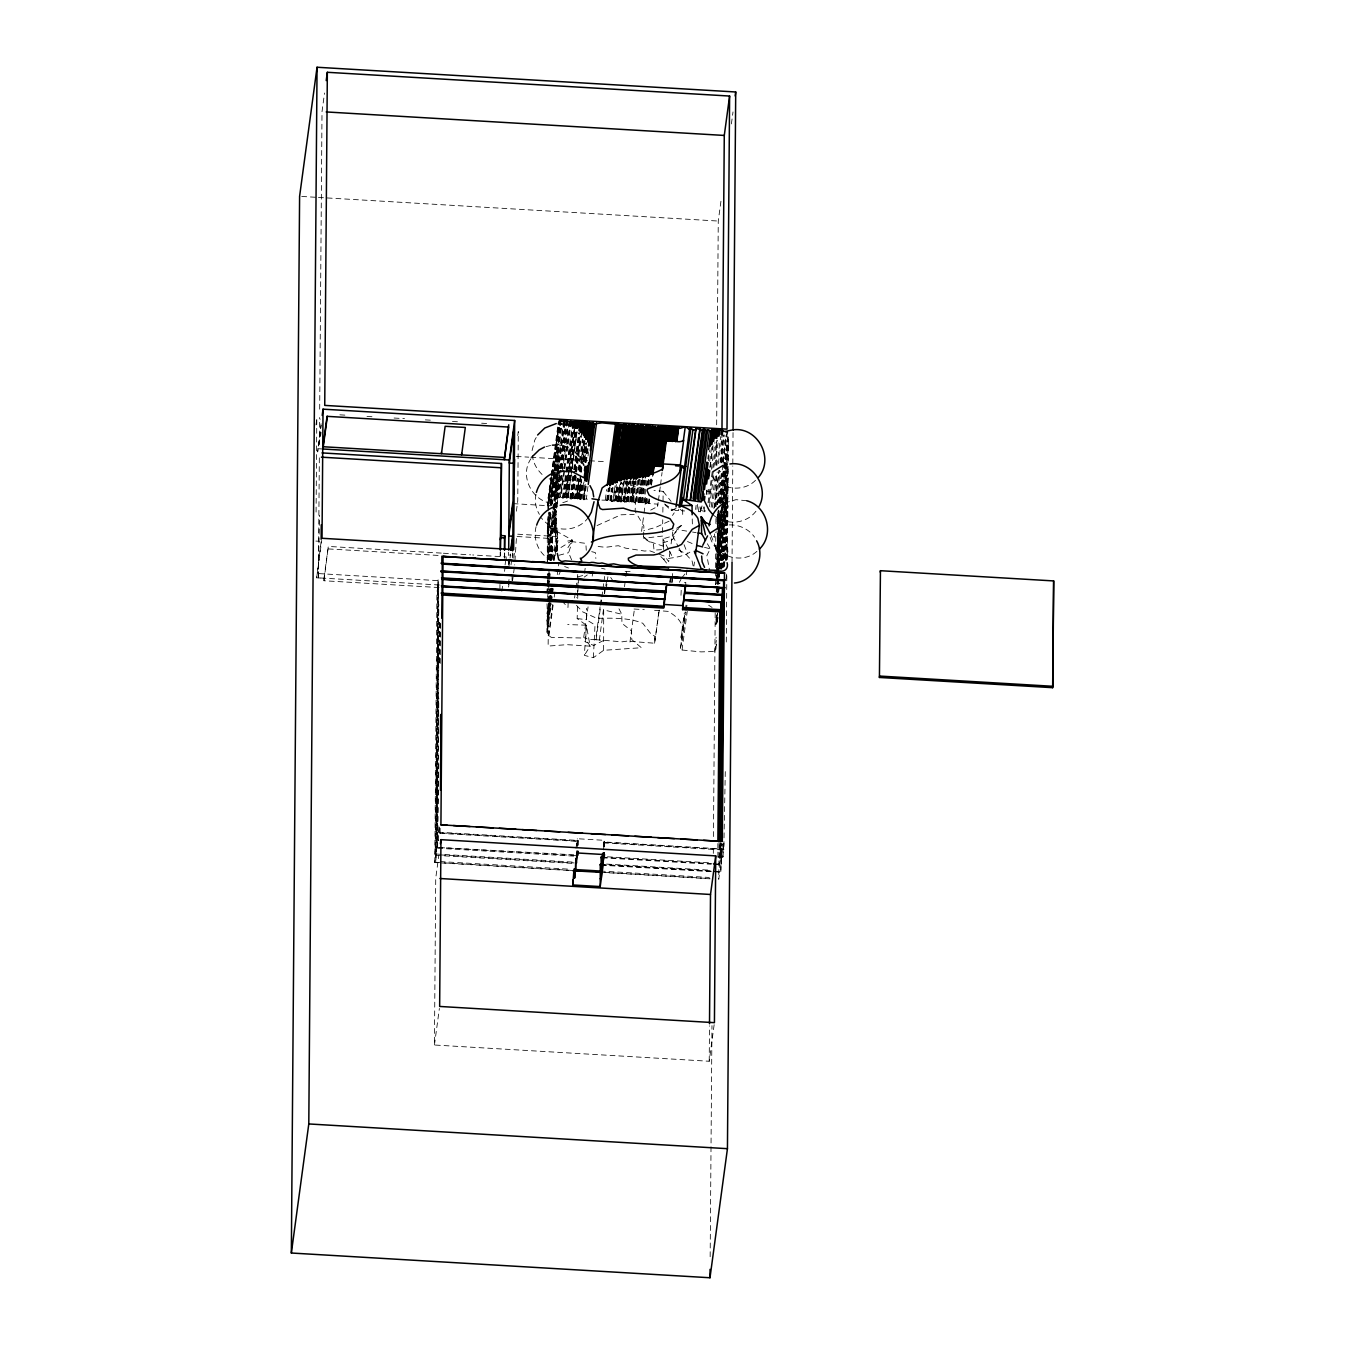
<?xml version="1.0" encoding="UTF-8"?>
<svg xmlns="http://www.w3.org/2000/svg" width="1345" height="1345" viewBox="0 0 1345 1345"><rect width="100%" height="100%" fill="white"/><g stroke="black" fill="none" stroke-linecap="round" stroke-linejoin="round"><path stroke-width="0.75" stroke-dasharray="5 3.75" d="M603.636 650.308L603.686 609.907L621.793 614.245L621.928 623.29L631.595 631.007L631.78 639.615L641.38 647.718L603.636 650.308L593.397 657.671L584.352 655.368L586.353 625.19L577.173 618.582L577.442 606.578M668.448 549.264L662.984 538.807L663.455 549.567L662.984 538.807L672.719 535.982L677.006 529.526L682.84 524.399L672.634 530.771M718.667 566.06L718.852 529.56M548.609 604.376L548.121 646.088L567.018 644.659L590.136 646.155L586.353 625.19L567.691 624.568M714.498 533.915L714.481 537.361L710.278 533.898M316.075 512.075L316.798 418.883L320.329 419.102M441.295 553.098L328.298 546.423L323.994 578.249L316.68 577.812L321.136 541.379M321.068 423.725L317.655 451.92L321.253 425.339M439.411 585.008L318.395 577.862L319.337 457.048M319.404 444.791L319.622 417.572M319.69 409.183L322.01 111.685L324.532 93.024M318.395 577.862L319.438 515.286M439.058 587.546L323.977 580.754L323.994 578.249M323.977 580.754L328.298 546.423M434.805 862.565L436.906 592.859L437.882 585.731L435.78 855.353L434.805 862.565L572.97 870.719M436.453 854.798L435.124 854.731L438.117 578.888L435.914 862.38L442.135 862.75M714.145 1024.705L709.218 1061.255L434.435 1045.015L435.73 878.251L438.756 855.908M437.226 585.815L438.554 585.899L436.368 855.42L436.453 854.041L442.74 854.411M438.874 840.171L436.957 840.053L438.806 604.308M575.677 855.538L437.293 847.434L439.075 620.112M435.124 854.731L436.015 848.14L437.629 848.241L438.806 698.089M439.075 662.631L439.546 620.314M437.293 847.434L438.806 763.304M439.596 662.95L439.933 621.138M438.974 826.805L438.201 840.675M440.252 663.421L440.487 620.28M440.101 833.261L440.134 827.074M499.92 588.572L499.953 584.503M500.172 556.057L500.205 551.988M500.441 555.838L500.474 551.803M504.358 558.091L504.409 552.038M504.627 557.973L504.678 551.921M506.14 559.436L506.157 556.931L472.683 554.964M508.578 564.261L508.612 552.156M512.058 580.485L512.126 572.113M516.396 538.521L514.681 565.001M576.904 845.417L577.291 838.725L604.645 840.339L604.594 846.442M577.224 847.821L577.291 838.725M577.93 845.467L578.031 840.423L438.84 832.202M577.997 845.063L578.031 840.423M603.384 846.98L603.468 841.92L723.795 849.031M603.434 846.56L603.468 841.92M604.258 847.031L604.292 842.962L603.35 849.889M604.308 846.61L604.645 840.339M662.581 532.553L662.732 519.758M685.748 585.983L685.765 582.335L682.621 583.293M709.218 1061.255L709.487 1025.815M710.16 1256.734L711.976 1025.647M713.321 853.386L713.388 844.979M713.455 836.573L715.221 609.688M715.422 584.487L715.473 578.182M715.49 576.08L715.54 569.776M715.557 567.674L715.826 531.964M715.893 523.558L715.96 515.152M716.028 506.762L716.297 473.137M716.347 464.731L716.549 439.529M716.666 424.818L718.264 221.051L721.357 198.152M717.894 857.084L717.86 843.534M721.727 462.276L721.929 435.04M719.087 843.449L718.751 879.327L719.794 871.526M719.928 844.996L719.709 872.148L713.472 871.795M720.113 843.08L719.945 864.062L713.775 863.07M720.466 856.446L722.315 856.563L720.466 856.513L720.55 843.954M720.466 856.513L720.634 843.433M713.556 871.173L720.819 871.594L721.038 844.408M713.035 863.709L721.374 864.213L721.508 843.08M720.819 871.594L721.895 843.937M721.374 864.213L722.399 844.021M718.835 856.698L722.954 856.95L723.055 843.567M722.954 856.95L723.929 843.214M725.291 771.593L723.795 849.603M726.3 642.019L726.838 573.054L725.896 579.998M732.033 562.546L732.79 465.908M732.806 463.823L733.042 432.3M547.297 560.142L547.314 530.653L549.281 512.68M548.945 574.803L548.995 569.473M718.919 524.046L719.037 513.202M587.984 486.486L586.319 499.096L590.102 499.533M548.777 589.48L548.861 583.881M662.85 512.176L662.967 504.694M593.397 657.671L595.011 625.005L586.386 619.675L586.554 608.31M663.018 500.912L663.186 491.396L653.973 490.32M716.515 621.894L716.414 613.454M723.341 567.371L727.275 538.286L727.376 532.435L726.216 530.182L727.628 528.282L726.25 525.34L727.645 523.642L727.964 505.754L726.418 503.316L727.578 502.442L727.864 497.852L728.25 465.589M619.776 484.906L617.557 501.298L618.582 500.34L621.087 501.954L623.559 482.283M577.913 591.447L578.064 585.361M661.555 549.668L654.023 550.122L653.468 544.204L643.566 538.235L643.868 526.013L635.143 511.352L635.512 498.692L626.736 484.419L644.86 488.655M547.499 553.283L557.99 476.164L558.158 447.112L550.391 504.476M568.145 602.493L567.993 607.368L563.303 602.476M577.694 598.458L577.862 593.481M717.171 524.584L718.869 511.503M723.66 467.303L727.88 436.133L728.755 445.111L720.634 503.719M680.99 595.297L681.242 589.16M604.359 593.414L604.645 587.126M586.353 625.19L585.764 638.892L590.136 646.155L584.352 655.368M672.265 578.552L672.534 572.785M555.233 509.301C556.309 516.867 556.057 523.894 555.149 533.225L556.443 536.47L517.018 534.15M556.174 514.16C555.199 520.986 554.459 528.35 555.149 533.225M557.99 476.164L557.956 493.245L548.81 560.865M601.904 500.105L610.781 500.323L612.429 487.579M717.137 568.027L716.969 546.204L727.981 464.546M517.085 536.504L552.307 538.588L552.845 548.995L550.962 560.68M650.711 510.108L657.604 506.46L657.789 504.123L648.996 503.602L647.92 502.307C646.239 505.249 645.247 501.248 644.003 502.828L642.977 502.694C640.926 503.265 636.488 499.953 635.361 502.795L634.437 502.744C633.276 501.399 630.67 500.996 629.645 502.055L627.224 500.777L624.786 502.173L624.282 500.945L627.056 480.451M727.275 538.286L727.796 551.484L726.67 559.789M549.13 602.577L547.079 618.229L547.045 632.234L548.424 635.496L551.366 637.379L583.612 638.034L588.068 606.864M553.619 560.546L557.839 529.342L556.746 551.517M715.977 638.303L716.095 637.261M727.477 555.771L726.838 559.923L727.796 551.484M610.781 499.869L611.252 501.382L612.849 501.466L615.102 485.764M716.128 643.717L716.33 645.079M716.347 644.289L715.843 649.736L714.43 651.518L701.064 651.888L682.033 650.022L680.368 648.542L685.328 611.891M315.974 425.02L316.798 418.883M320.53 436.503L321.085 432.35M316.68 577.812L321.741 540.371M438.016 594.776L438.151 593.717L435.914 862.38M436.957 840.053L437.882 833.211L577.963 841.398M439.546 827.562L438.84 832.774L578.014 840.995M437.663 847.384L575.761 854.916M437.629 848.241L574.937 856.177M434.435 1045.015L439.378 1008.464M517.758 435.545L518.296 431.56L517.758 500.962L516.144 512.865M505.081 564.883L506.157 556.931M501.836 591.245L502.643 585.294M504.526 571.373L505.602 563.42M508.763 564.244L510.142 554.14M508.998 565.858L509.805 559.957M510.074 557.99L510.596 554.039M508.36 584.47L509.15 578.569M511.016 564.782L512.613 552.98M508.595 587.059L509.721 578.737M512.546 557.923L513.101 553.753M513.74 558.192L514.53 552.291M512.546 580.754L513.353 574.836M513.622 572.869L514.412 566.968M548.087 507.351L548.121 497.885L550.878 477.391M551.164 475.34L557.805 426.163M547.432 505.922L551.299 477.223M551.584 475.172L558.309 427.29L555.821 445.733M548.054 503.097L551.669 476.466M551.938 474.415L555.535 447.784M548.172 504.392L551.685 477.357M552.055 475.71L558.612 426.146M547.818 508.998L552.24 476.618M552.526 474.566L556.124 447.515M556.242 446.086L558.679 427.962M548.205 510.478L552.627 476.752M552.913 475.642L559.873 424.717M564.009 470.262L560.411 496.893L558.932 497.835L553.518 496.221L550.508 496.843L553.837 472.263M554.106 470.212L557.721 443.581M557.99 441.53L560.209 425.138M547.903 522.919L548.81 512.075M549.92 503.887L557.671 446.506M551.046 497.213L554.359 472.616M554.644 470.582L558.242 443.934M558.511 441.883L561.016 423.44M547.583 527.761L549.533 512.781M550.492 505.316L558.78 444.052M559.049 442.017L561.554 423.574M547.314 530.653L550.021 512.109M550.862 504.24L558.612 448.591M547.465 533.074L550.239 512.579M551.349 504.745L559.419 443.884M559.705 441.832L562.193 423.406M547.751 532.015L550.256 513.571M551.366 505.384L558.007 456.207M547.398 538.101L550.845 512.495M551.837 505.316L558.04 459.217M548.003 536.554L551.332 511.974M552.442 503.77L563.202 424.516M553.804 496.271L563.505 424.566M554.291 496.675L563.992 424.953M547.583 547.869L552.576 510.982M552.845 508.948L558.091 470.683M554.88 497.062L564.581 425.356M547.23 559.537L553.888 510.36M554.157 508.309L559.133 470.75M559.419 468.699L565.505 423.625M547.331 561.353L554.123 509.57M554.527 508.074L557.721 482.939M547.331 562.849L559.621 470.817M559.907 468.766L565.993 423.692M548.071 559.705L557.771 488M554.443 527.963C554.964 524.382 555.266 519.994 554.258 516.463L555.132 508.965M556.645 497.179L560.529 470.279M560.529 468.497L566.615 423.406M548.541 559.671L560.596 470.145M561.033 468.127L563.925 445.548M564.345 443.547L566.699 425.054M549.214 559.957L551.938 539.816M554.14 523.962L556.46 505.501M549.601 558.965L561.47 470.7M561.739 468.648L567.842 423.574M549.601 560.159L552.055 542.018M554.594 522.919L555.804 515.505M554.258 516.463L555.788 514.782L557.049 505.754M548.256 573.676L547.163 581.729L547.533 580.048M549.987 559.554L552.442 541.413M558.293 497.6L561.891 470.952M562.176 468.901L568.262 423.826M547.852 578.384L548.659 572.348M550.307 560.26L552.476 544.12M554.207 531.729L556.006 517.808M547.533 582.654L548.356 576.601M550.542 560.478L552.442 546.373M554.308 532.132L556.242 518.346M558.932 497.835L565.858 446.607M566.144 444.556L569.187 422.011M547.331 585.361L548.979 573.273M550.878 559.15L552.24 549.079M554.476 532.418L556.426 518.783M554.728 532.855L556.645 522.801M546.86 592.674L547.415 588.639M547.684 586.622L549.601 572.516M551.231 560.428L552.845 548.995M555.535 530.35L556.477 522.348M548.878 581.309L549.971 573.256M551.887 559.133L552.055 552.627M560.159 497.129L563.774 470.498M563.958 468.598L567.086 445.901M567.271 444.001L569.86 425.423M548.373 586.37L549.18 580.334M564.278 468.211L567.338 445.666M567.607 443.631L570.095 425.188M548.609 585.916L550.239 573.827M555.502 535.377L555.939 523.878M548.289 591.548L547.465 597.583L546.877 595.146M555.754 535.024L556.645 526.719M568.784 470.464L565.186 497.112L562.933 498.003L561.016 497.347L564.614 470.716M564.9 468.665L567.943 446.12M568.229 444.069L570.717 425.625M547.264 601.753L548.087 595.717M548.356 593.7L549.18 587.647M553.35 559.15L556.897 527.105M548.138 601.114L549.769 589.026M562.395 497.902L569.322 446.674M569.607 444.623L572.096 426.18M547.196 616.918L548.34 603.586M548.609 601.534L549.433 595.381M554.157 560.546L557.2 538.017M546.944 613.824L548.726 602.896M548.995 600.845L550.66 588.555M555.098 555.771L557.587 537.327M562.933 498.003L572.617 426.298M549.416 600.526L551.08 588.236M556.057 551.366L557.452 541.11M546.944 621.037L549.433 602.594M549.718 600.542L551.383 588.253M556.359 551.366L557.839 543.33M547.718 616.128L549.382 603.838M549.651 601.787L550.492 595.633M550.761 593.582L551.601 587.446M556.578 550.559L557.973 540.32M563.673 497.969L573.374 426.264M547.6 619.137L549.819 602.745M550.088 600.694L551.753 588.404M564.429 497.717L573.575 430.114M547.18 626.383L550.223 603.838M550.508 601.787L551.332 595.65M551.618 593.599L552.442 587.446M547.079 629.275L550.677 602.644M551.013 600.694L552.627 588.286M565.051 497.246L568.649 470.599M568.935 468.548L574.197 429.627M547.045 632.234L550.878 603.132M551.198 601.501L552.812 588.791M569.069 468.413L574.332 429.492M547.583 630.603L551.181 603.972M551.467 601.921L552.291 595.768M552.576 593.717L553.4 587.58M571.759 470.733L567.993 497.448L566.262 497.919L569.086 470.649M569.372 468.598L574.634 429.677M566.01 497.751L575.156 430.131M566.262 497.919L575.408 430.299M566.632 497.953L575.778 430.333M548.424 635.496L552.711 603.871M567.304 497.969L576.45 430.35M548.945 636.05L553.938 599.164M554.207 597.113L555.317 588.925M557.267 574.584L558.915 562.277M567.859 497.768L576.719 432.199M571.877 468.766L574.265 452.29M574.365 450.323L577.022 431.795L574.651 450.373M578.821 479.526L576.332 497.969C573.491 498.524 571.289 497.902 568.279 497.499L571.877 470.851M572.146 468.817L574.365 452.424M569.809 498.322L573.407 471.691M573.693 469.64L575.912 453.248M576.181 451.197L578.669 432.754M570.347 498.524L573.962 471.893M574.231 469.842L576.45 453.45M576.719 451.399L579.224 432.972M570.683 498.541L574.298 471.91M574.567 469.859L576.786 453.467M577.055 451.416L579.561 432.972M571.053 498.339L574.651 471.691M574.937 469.657L577.156 453.265M577.425 451.214L579.914 432.771M571.659 497.734L577.745 452.66M578.031 450.609L579.964 436.268M571.944 497.347L580.334 435.713M572.499 497.801L580.805 436.335M573.071 498.205L581.662 434.687M574.315 498.676L577.089 478.198M578.199 469.993L580.418 453.601M580.687 451.55L582.351 439.26M574.87 498.793L577.644 478.316M578.754 470.111L580.973 453.719M581.242 451.668L582.906 439.378M575.71 498.726L578.484 478.232M579.594 470.044L580.704 461.839M580.973 459.805L583.461 441.362M576.097 498.524L578.552 479.358M579.813 471.54L583.814 440.42M579.93 471.322L584.083 440.588M581.393 479.778L578.905 498.222L577.678 498.894L576.669 498.306L579.157 479.862M580.267 471.675L584.419 440.941M576.904 498.524L579.392 480.081M580.502 471.893L584.655 441.143M577.24 498.625L580.569 474.045M580.855 471.994L582.234 461.738M582.519 459.704L585.008 441.261M577.678 498.894L581.006 474.314M581.275 472.263L581.83 468.161M582.94 459.973L585.159 443.581M578.115 498.844L580.889 478.349M583.377 459.906L585.596 443.514M578.417 498.558L580.922 480.115M583.411 461.671L585.899 443.228M578.569 498.407L581.057 479.963M583.545 461.52L586.033 443.077M583.881 461.335L586.386 442.892M585.193 484.25L583.259 498.793L580.183 499.533L579.191 498.356L581.679 479.913M584.167 461.469L586.672 443.026M579.46 498.575L581.679 482.183M584.722 459.654L586.655 445.313M579.998 499.18L582.183 482.62M584.991 462.293L586.891 447.801M580.183 499.533L582.368 482.821M585.176 462.663L587.395 446.271M580.552 499.247L582.772 482.855M585.546 462.361L587.479 448.019M581.259 499.214L583.478 482.821M586.252 462.344L588.185 448.003M582.2 499.062L584.403 482.67M588.017 456.039L588.572 451.937M586.319 498.776L583.646 499.752L585.159 486.772M583.646 499.752L585.596 485.394M584.403 499.785L586.336 485.444M574.567 598.004L575.626 590.102M575.895 588.118L577.762 574.281M577.392 587.731L578.182 581.797M578.182 582.704L579.258 574.803M577.728 590.539L576.669 598.441L576.332 597.6M584.503 573.273L585.294 567.355M592.22 576.131L593.33 567.926M605.284 499.768L606.662 489.53M606.612 500.39L608.276 488.1M607.284 500.508L608.949 488.218M607.503 500.491L609.167 488.201M607.755 500.189L609.588 487.293M608.444 499.903L610.109 487.613M609.823 500.575L611.487 488.285M610.277 500.592L611.925 488.302M611.017 500.542L612.446 488.033M611.252 501.382L613.202 487.024M612.849 501.466L615.068 485.074M617.557 501.298L615.337 500.121L614.161 500.912L616.38 484.519M659.252 610.159L654.595 643.229L627.073 641.111L622.264 641.817L595.667 639.665L600.089 606.881M600.374 604.83L601.198 598.676M596.087 639.951L600.509 607.167M600.795 605.115L601.618 598.979M601.904 596.928L602.728 590.774M603.014 588.723L604.662 576.433M614.715 500.996L616.935 484.603M614.968 501.012L617.187 484.62M615.304 500.76L617.557 483.729M615.842 500.525L618.061 484.133M616.262 500.912L618.481 484.519M617.052 501.265L619.272 484.872M617.893 501.769L620.398 483.326M599.315 640.27L603.737 607.486M606.225 589.043L607.89 576.753M618.145 501.786L620.751 482.939M618.582 500.575L621.071 481.897M618.65 501.281L621.424 482.065M619.524 501.214L622.029 482.788M620.196 501.904L622.685 483.46M621.087 501.954L624.198 480.014M624.282 500.945L621.642 500.659L624.416 480.165M575.996 848.275L576.938 841.348M622.87 501.399L625.627 480.905M623.357 501.618L626.35 481.14M623.945 501.433L626.871 480.518M624.551 501.416L627.325 480.922M624.786 502.173L627.56 481.678M626.097 502.257L628.855 481.762M626.417 501.853L629.174 481.359M627.073 501.13L629.998 480.283M627.594 501.315L630.351 480.821M627.829 501.668L630.586 481.191M628.485 501.853L631.259 481.359M629.645 502.055L632.402 481.56M630.25 501.248L633.007 480.484M630.452 501.214L633.226 480.72M631.024 501.702L633.798 481.207M634.184 481.493L631.41 501.988L634.386 481.628M631.999 502.072L634.773 481.577M632.335 501.937L635.328 481.359M632.738 501.55L635.664 480.619M633.327 501.584L636.101 481.09M634.437 502.744L637.48 480.199M635.361 502.795L638.404 480.266M624.483 586.706L625.593 578.569M625.862 576.517L626.686 570.414M636 501.685L639.043 479.139M636.135 501.298L639.279 478.4M637.177 501.937L640.22 479.408M638.202 502.509L641.262 479.98M638.606 502.61L641.666 480.064M639.11 502.408L642.153 479.862M639.379 502.189L642.591 479.274M639.749 502.038L642.809 479.492M640.136 502.442L643.179 479.913M640.691 502.677L643.751 480.131M641.615 502.458L644.659 479.913M641.968 502.358L645.264 479.358M642.977 502.694L646.02 480.165M644.003 502.828L647.332 478.232M644.759 502.374L645.617 496.002M646.962 485.982L647.836 479.61M641.565 531.376L643.767 515.085M644.036 513.05L646.104 496.708M647.769 484.402L648.593 478.265M645.6 503.4L646.424 497.263M648.088 484.957L649.198 476.769M646.188 503.433L647.012 497.297M648.677 484.99L649.786 476.803M647.264 502.912L647.819 498.81M649.753 484.469L650.576 478.332M650.408 483.864L651.249 477.71M648.492 503.03L649.047 498.928M650.98 484.587L651.821 478.45M629.964 642.069L634.403 609.285M648.811 503.232L649.366 499.129M651.299 484.788L652.409 476.601M648.996 503.602L649.551 499.499M651.484 485.158L652.88 474.92M657.604 506.46L658.142 502.509M658.411 500.542L660.277 486.705M660.546 484.721L662.059 472.499M654.595 643.229L659.151 609.621M670.029 551.786L668.684 561.672L664.867 556.225L656.31 553.198M671.088 543.884L672.702 532.015M731.394 123.925L733.008 111.938M669.81 582.267L670.567 576.635M669.961 582.25L670.718 576.618M670.382 582.032L671.138 576.4M670.684 581.965L671.34 576.316M671.794 582.503L672.55 576.87M672.046 582.536L672.904 576.887M686.353 574.786L687.11 569.154M695.567 509.503L696.122 505.35M697.635 504.442L696.794 510.68L700.207 511.873L701.619 504.493M680.368 648.542L682.134 640.775L681.058 637.328L684.353 612.883M698.391 511.772L699.518 503.45M681.058 637.328L685.076 612.109M685.345 610.075L686.169 603.955M682.134 640.775L685.984 612.278M686.269 610.243L687.093 604.124M700.207 511.873L701.333 503.568M682.033 650.022L687.261 611.336M707.806 458.796L708.361 454.644M693.902 566.094L694.457 562.025M700.779 510.73L702.477 504.224M708.378 460.595L709.79 450.205M704.545 506.914L704.074 512.109L702.931 511.1L703.502 506.947M709.672 461.251L711.639 446.708M706.226 494.439L706.797 490.286M709.874 467.438L712.682 446.674M706.512 494.119L707.083 489.95M710.16 467.102L713.069 445.632M707.941 494.338L709.067 486.033M711.303 469.405L714.952 442.404M708.025 502.845L716.465 440.521M709.034 502.593L713.522 469.355M713.808 467.287L717.457 440.269M709.487 506.712L713.976 473.474M715.103 465.168L718.465 440.235M711.152 507.25L715.641 474.012M716.767 465.706L720.701 436.621M712.43 507.317L717.204 472.011M718.331 463.689L722.265 434.603M713.876 508.494L718.936 470.229M720.046 462.798L723.711 434.906M714.38 507.67L719.441 470.279M720.567 461.974L724.215 434.956M715.574 506.493L720.348 471.187M721.458 462.882L725.123 435.864M722.652 461.369L726.182 435.192M717.12 504.661L721.811 470.044M722.87 462.226L727.191 431.795M717.558 504.56L722.887 465.219M723.156 463.151L727.393 431.812M718.886 502.61L723.391 469.371M717.188 523.962L718.045 510.881M719.171 502.576L723.66 469.338M723.946 467.253L727.864 438.167M716.952 521.524L718.583 510.074M719.441 502.929L728.435 436.453M717.356 520.633L718.751 510.259M719.878 501.937L728.301 439.613M719.995 503.198L728.149 442.942M717.188 527.391L719.491 510.478M720.55 502.458L728.755 441.917M717.255 528.652L719.777 511.588M717.524 529.661L720.079 510.898M721.189 502.66L728.755 445.111M718.684 523.558L720.382 511.083M721.492 502.778L728.502 448.591M716.969 546.204L728.519 450.844M717.272 538.42L728.62 454.61M717.339 541.144L721.845 507.906M722.097 506.477L728.654 455.921M716.599 551.568L728.133 465.387M717.238 547.533L722.568 508.057M722.853 505.972L728.183 466.513M716.784 554.14L728.334 468.11M716.666 559.587L727.628 478.568M716.969 561.403L728.2 477.223M716.683 565.488L728.2 479.291M716.717 566.615L727.981 484.015M716.767 569.053L728.149 484.772M716.549 571.743L728.099 487.024M716.902 572.398L727.864 489.849M717.272 571.575L727.931 492.623M716.397 579.577L716.969 575.425M717.255 573.357L727.847 495.33M716.919 578.871L717.473 574.718M717.759 572.634L727.864 497.852M727.729 499.953L716.263 585.378L715.473 584.335L716.633 583.461M717.473 577.224L718.314 570.986M718.6 568.918L727.578 502.442M717.961 578.367L716.212 592.119L716.801 590.405M718.18 577.577L719.087 570.061M719.306 569.271L727.51 507.737M717.288 584.688L718.146 578.451M718.415 576.383L719.256 570.145M719.541 568.078L727.964 505.754M716.818 591.514L718.499 579.039M718.785 576.971L719.625 570.734M719.911 568.666L727.763 509.385M716.986 591.834L718.886 578.888M718.953 577.291L719.995 570.583M720.079 568.985L727.662 512.882M717.12 592.809L719.087 578.283M719.222 577.274L720.214 569.961M720.348 568.969L727.527 515.959M717.44 592.792L718.869 583.293M720.836 568.75L727.477 519.557M721.155 567.573L726.216 530.182M718.23 591.447L719.457 583.074M721.323 568.582L727.813 520.38M718.381 592.203L719.625 583.125M721.592 568.582L727.645 523.642M718.583 592.136L719.995 582.906M721.677 569.288L727.006 529.812M722.282 567.741L727.628 528.282M722.601 567.758L727.376 532.435M715.876 620.415L717.272 610.025M723.173 566.396L726.821 539.395M716.313 619.305L717.154 613.068M717.692 612.816L715.91 624.517L716.297 623.206M723.879 567.119L727.241 542.186M716.633 622.567L717.642 613.589M724.215 566.48L727.46 540.875M717.12 622.903L717.961 616.683M725.543 560.596L727.51 546.053M717.406 621.508L717.978 617.338M725.829 559.184L727.241 548.794M726.165 559.335L727.006 553.114M726.485 560.394L727.04 556.242M714.834 651.299L716.33 640.405M723.879 849.519L603.417 842.34M604.577 593.582L605.502 587.748M605.805 585.815L606.729 579.998M548.121 497.885L549.517 495.717L550.508 496.843M532.082 450.558L534.738 440.168L537.613 435.023M536.033 494.372C534.621 501.097 535.713 508.511 539.395 514.362M536.117 526.668C532.687 539.244 538.672 553.804 550.324 559.873M728.301 460.125L728.553 458.695M678.788 509.301L678.536 510.596L674.534 510.36L675.526 510.949L672.483 515.454M557.149 504.493L557.956 493.245M555.788 514.782L555.25 512.966L556.645 511.05M571.642 559.94L568.616 552.677L572.667 540.27L548.272 526.668L548.945 557.872M584.117 481.779C581.208 492.421 572.012 501.298 560.966 502.946M559.016 574.601L561.235 569.338M716.919 519.187L717.44 514.496M707.403 543.75L710.294 548.81L706.865 555.519L709.487 569.994M552.425 555.115L551.988 559.671M679.343 582.335L680.99 579.359M531.023 458.645C517.943 477.357 534.789 505.905 557.486 503.316M567.926 547.65L572.667 540.27L567.472 541.093L585.848 543.363L586.269 550.29M681.814 577.862L685.278 573.575M547.701 520.28L547.936 516.614M703.99 511.066L705.688 510.949M588.505 517.253C577.678 532.822 552.56 533.024 541.346 517.859M755.94 511.251C745.752 524.634 724.753 525.693 712.648 514.395M755.52 480.299C743.466 492.539 721.071 489.95 711.572 475.878M756.899 551.383C741.751 565.119 714.817 556.309 709.958 536.554M660.798 556.578L663.505 559.15C673.206 557.62 684.319 557.015 692.087 550.542M669.087 521.171L655.385 527.543L643.851 530.569M584.251 577.072L587.294 574.954M572.667 540.27L558.394 549.079L548.76 551.164M597.045 525.559L620.936 514.816L634.201 514.345M576.282 477.559C568.162 482.25 557.671 482.922 549.163 478.786M603.619 640.455L593.683 645.466L584.856 641.615M676.064 508.326L671.222 510.478L662.984 502.811M724.602 502.98L736.001 499.667L746.727 500.743M662.984 542.976L672.819 539.412L677.006 529.526L686.69 531.107M675.106 509.368L671.222 510.478L671.172 506.846M577.862 576.87L585.176 574.887M558.915 555.3L568.616 552.677M546.02 446.658L550.626 445.464M554.913 472.448L557.99 471.658M720.601 526.483C732.722 522.263 747.232 526.567 754.595 537.193M662.564 536.083L643.566 538.235M625.106 571.524L632.52 571.625M301.7 196.454L316.344 197.311M318.446 197.429L718.264 221.051M339.881 414.832L348.221 415.319M366.983 416.429L375.322 416.916M394.085 418.026L404.509 418.648M425.356 419.875L433.695 420.363M452.458 421.473L460.797 421.96M481.644 423.204L489.983 423.692M516.161 456.426L528.753 457.166M530.838 457.283L587.462 460.629M589.564 460.747L606.343 461.738M317.689 448.692L322.951 449.011M684.622 510.949L681.949 510.797L679.948 509.099M513.117 503.635L550.458 505.854M315.856 541.077L319.37 541.278M443.396 553.232L470.582 554.829M328.281 548.928L439.176 555.485M318.967 573.609L437.898 580.62M603.401 842.911L723.896 850.023M720.533 856.008L722.954 856.143M718.129 857.101L722.299 857.353M607.452 856.799L711.69 862.952M602.358 857.185L711.606 863.557M602.274 857.791L711.253 864.23M713.354 864.347L721.744 864.852M444.842 854.529L574.903 862.212M606.595 864.078L710.563 870.215M440.555 854.899L574.012 862.918M600.274 864.331L711.488 871.039M601.35 864.717L711.455 871.224M713.539 871.341L719.777 871.711M435.78 855.353L573.945 863.473M601.282 865.171L711.404 871.661M440.202 861.573L570.902 869.29M600.324 871.039L709.336 877.478M444.22 862.868L572.836 870.467M604.376 872.333L709.202 878.52M600.324 872.333L710.429 878.84M634.05 609.016L644.305 609.672M654.561 610.311L668.179 611.387C675.19 615.506 682.974 621.356 682.587 630.435M577.173 618.582L586.386 619.675M706.243 490.975L718.953 493.75L719.037 503.148M559.503 445.229L563.067 445.8M692.507 532.048L696.155 532.67M704.528 547.381L710.294 548.81M591.699 551.669L595.314 552.576L595.869 558.478M601.518 568.229L605.132 569.137M678.67 549.987L685.227 553.417L692.07 561L693.23 566.346M595.667 639.665L588.538 639.514L583.915 637.597M654.527 552.543L649.147 550.593L644.709 551.063L625.728 548.172L618.296 545.717L605.351 547.297L595.112 546.154M564.631 566.548L568.481 567.977M663.657 546.305L649.618 541.598L642.742 536.386M687.497 541.547L694.978 544.708M701.636 510.444L702.931 511.1M708.63 605.233L712.093 607.436M569.91 448.574L575.139 452.004M664.615 503.971L672.752 509.738M614.161 500.912L613.186 500.811M576.484 605.368L582.704 611.857L596.743 618.313C611.958 618.145 628.266 617.389 642.792 623.273L651.905 635.193L654.326 635.832L654.981 641.784M542.085 474.482C536.941 469.455 532.973 462.73 532.435 455.434M663.186 491.396L671.088 501.399M663.505 559.15L666.918 563.538M610.697 577.476L614.026 582.486M716.969 530.737L717.692 536.941M669.373 551.013L673.021 557.973M672.719 535.982L678.183 546.474M679.091 548.222L682.739 555.216M618.969 608.781L621.793 614.245M711.118 535.545L718.734 555.451M546.995 603.77L547.348 613.135M684.067 544.708L687.715 553.955M557.603 551.08L557.2 545.213M557.671 430.097L558.444 442.724M716.616 574.466L716.902 576.349M547.365 573.676L547.415 575.088M692.238 518.951L692.423 526.584M547.146 588.908L547.213 590.825M682.688 509.469L682.705 515.404"/><path stroke-width="1.5" d="M732.033 562.546L727.443 1148.68L709.992 1277.75L291.344 1253.019L299.599 196.32L317.05 67.25L735.715 91.981L733.059 430.198M291.344 1253.019L308.795 1123.949L317.05 67.25M321.152 539.311L321.253 524.819M323.035 409.166L322.027 538.286L513.655 549.601L514.681 420.481L323.035 409.166L322.195 415.403M327.339 72.294L324.733 405.4L727.006 429.156L729.612 96.05L327.339 72.294L326.213 80.582M441.479 452.004L441.463 453.601L445.145 426.281L465.32 427.475L461.638 454.795L461.638 453.198M440.487 733.866L440.639 715.052M441.832 562.496L441.883 556.225L452.357 556.847M440.487 790.322L441.009 714.38M441.832 618.263L442.253 563.706L723.627 580.317L721.559 841.213M440.958 839.667L439.647 1006.447L714.43 1022.671L715.725 855.891L440.958 839.667L440.403 843.735M440.925 824.821L443.077 556.511L724.484 573.121L722.315 841.432L440.925 824.821L447.179 825.191M500.222 549.954L501.45 463.504L322.01 452.912M500.491 549.786L500.592 537.681L504.509 537.916L504.812 535.781L500.878 535.545L500.306 539.799M500.878 535.545L501.45 463.504M508.746 424.801L504.325 459.704L508.729 427.071L327.356 416.362L322.951 448.995M504.425 550.021L504.509 537.916M504.694 549.903L504.812 535.781M508.696 550.139L509.335 460.007L514.681 420.481M512.63 550.878L512.731 538.303L511.134 550.105M513.756 493.951L514.53 459.351M603.333 853.083L603.182 864.566L602.257 871.426L600.996 871.963L602.173 872.031L601.265 878.789L600.24 878.722L601.181 879.411L600.206 886.574L572.852 884.96L572.903 879.815M572.852 884.96L573.979 869.038M573.827 877.797L574.702 877.848L574.853 869.089M575.626 862.33L575.559 870.467L575.929 858.446M576.568 863.002L576.686 854.411M577.946 851.166L577.913 855.235L576.887 855.168L576.921 851.099M575.895 862.515L577.879 851.587M600.206 886.574L600.274 864.331M601.198 875.343L601.114 857.034M601.265 878.789L601.82 861.17M602.257 871.426L602.442 853.907M604.208 853.133L604.174 857.202L603.3 857.152L603.384 852.663M603.35 856.731L604.224 856.782L604.258 852.713M645.297 477.778L652.476 426.079L654.258 427.004C655.503 425.423 656.495 429.442 658.176 426.483C660.328 428.87 662.446 426.062 665.355 427.088L660.176 465.336L662.866 466.194L662.883 463.924L680.335 464.95L684.319 467.841L680.318 467.589L679.763 471.675M442.186 595.011L663.707 608.091L666.817 584.318L440.908 571.776M693.953 498.945L703.216 430.383L696.138 428.45L695.584 429.929L692.91 429.778L690.91 428.08L689.497 429.576L685.513 426.701L680.335 428.315L665.355 427.088M717.877 841.432L719.81 610.781L719.676 611.824L682.604 609.638L685.244 586.201M682.604 609.638L682.756 607.452L720.853 609.688L721.576 604.342M682.604 608.528L685.715 585.428L722.618 587.899L440.975 571.255M709.504 1023.73L710.513 894.475L715.725 855.891M709.992 1277.75L710.059 1269.344M721.979 428.752L724.283 135.441L729.612 96.05M719.02 841.97L720.97 602.224L683.798 600.038M719.962 840.81L720.247 803.184M721.172 686.152L721.592 631.814M720.13 840.995L722.13 594.994L684.706 593.397L684.79 592.22L723.492 594.507M720.567 841.852L722.551 588.404M720.651 841.348L722.618 587.899M721.189 825.595L721.592 773.325M722.517 654.158L722.938 601.887L683.798 599.584M879.428 677.46L880.437 570.7L1053.656 580.922L1052.832 686.286L1052.647 687.682L879.428 677.46L879.613 676.064L1052.832 686.286M1052.647 687.682L1053.656 580.922M584.419 437.041L586.319 421.977C588.757 423.978 592.136 422.195 593.902 423.927L602.039 422.868L621.272 424.734L613.757 482.939M659.941 427.391L654.443 466.076L662.866 466.564L662.682 468.901C643.885 480.384 619.944 473.474 602.123 488L597.718 502.341L592.641 539.9M620.953 479.224L628.149 425.962L625.576 424.297L621.508 425.558M558.259 424.095L559.772 419.909C562.462 422.633 566.077 419.69 569.187 422.011C575.139 420.935 581.83 422.986 586.319 421.977M727.09 562.698C728.906 568.666 724.114 573.306 717.12 570.263C699.282 570.364 681.327 566.733 666.229 567.052L620.398 565.287L613.724 563.858L608.074 564.564L601.988 562.95C596.978 564.429 594.238 561.218 589.463 562.798L565.186 560.848L561.622 561.554L558.679 559.688L557.334 553.467M327.104 416.126L322.968 446.725L504.341 457.434M443.077 556.511L724.484 573.121M442.253 563.706L723.627 580.317M508.763 532.452L513.05 500.676L513.605 431.291L509.301 463.05L513.992 463.336M510.68 550.088L512.865 533.898L513.117 503.635L508.729 536.016L512.949 536.251M559.234 423.944L559.772 419.909M559.873 424.717L560.428 420.615M560.209 425.138L560.764 421.035M563.168 424.667L563.757 420.413M563.505 424.566L564.059 420.464M563.992 424.953L564.547 420.867M564.581 425.356L565.135 421.254M566.615 425.205L567.17 421.103M566.85 425.104L567.254 420.968M569.776 425.558L570.414 421.321M570.095 425.188L570.65 421.086M570.717 425.625L571.272 421.54M572.096 426.18L572.651 422.078M572.617 426.298L573.172 422.195M573.374 426.264L573.928 422.162M573.861 428.063L574.685 421.91M574.466 427.575L575.307 421.422M574.601 427.441L575.441 421.288M574.903 427.626L575.744 421.473M575.425 428.097L576.248 421.943M575.694 428.265L576.517 422.111M576.063 428.282L576.887 422.128M576.719 428.298L577.543 422.162M577.274 428.113L578.098 421.96M577.409 427.794L578.417 421.557M577.694 427.828L578.518 421.674M578.955 430.703L580.065 422.515M579.779 428.87L580.603 422.717M579.829 430.921L580.939 422.733M580.199 430.719L581.309 422.515M580.519 432.165L581.914 421.926M580.805 431.779L582.267 421.372M581.359 432.233L582.755 421.994M581.662 434.687L583.326 422.397M583.192 433.107L584.571 422.868M583.461 435.276L585.125 422.986M584.302 435.208L585.966 422.918M584.638 436.503L586.571 422.145M584.974 436.839L586.924 422.498M585.209 437.058L587.16 422.717M585.563 437.159L587.496 422.818M585.714 439.479L587.916 423.087M586.151 439.428L588.37 423.036M586.454 439.126L588.673 422.733M586.588 438.974L588.807 422.582M586.941 438.789L589.16 422.397M587.227 438.924L589.429 422.532M587.496 439.159L589.715 422.767M588.034 439.748L590.22 423.204M587.95 442.169L590.405 423.406M584.436 470.565L584.991 466.463M588.303 441.866L590.808 423.44M584.302 476.685L585.697 466.429M588.454 445.952L591.514 423.406M584.688 480.619L586.622 466.278M589.396 445.8L592.439 423.255M585.747 480.367L587.681 465.824M590.455 445.531L593.498 422.784M586 480.636L587.933 466.295M590.707 445.8L593.75 423.255M586.134 481.308L588.639 462.865M590.304 450.575L593.902 423.927M586.891 481.342L594.641 423.978M588.253 484.435L596.558 422.969M607.217 485.427L615.522 423.961M608.831 483.998L616.867 424.583M609.504 484.116L617.54 424.701M609.722 484.099L617.758 424.684M609.688 485.848L618.179 423.776M610.395 485.562L618.7 424.095M612.042 484.183L620.079 424.768M612.479 484.2L620.516 424.785M613.27 481.426L614.093 475.289M614.648 471.187L616.598 456.846M617.153 452.744L617.977 446.59M618.532 442.505L619.356 436.352M619.91 432.249L620.751 426.113M613.236 484.15L621.037 424.516M615.337 483.023L623.155 425.239M615.674 482.367L623.424 424.297M616.666 482.468L624.416 425.087M617.204 482.552L624.971 425.171M617.742 480.518L625.223 425.205M618.078 480.266L625.576 424.297M618.616 480.047L626.097 424.717M619.036 480.434L626.501 425.104M619.826 480.77L627.308 425.457M620.331 480.821L627.812 425.491M621.188 479.24L628.821 424.532L631.343 426.146C630.704 423.591 635.092 425.659 635.042 426.365L628.115 477.593M621.356 480.098L628.838 424.768M621.709 480.014L629.174 424.684M622.584 478.686L629.779 425.407M623.239 479.358L630.452 426.096M624.147 478.635L631.309 424.902M624.13 479.408L631.679 424.701M624.685 478.114L631.898 424.852M625.913 478.87L633.108 425.592M626.4 479.072L633.831 425.81M626.989 478.887L634.352 425.205M627.325 478.4L634.537 425.121M574.819 870.417L574.702 877.848M576.887 855.168L577.173 852.965L604.527 854.579L604.224 856.782M627.594 478.87L634.806 425.592M629.41 477.66L636.336 426.432L637.48 424.97L639.884 426.231C640.926 425.188 643.532 425.592 644.675 426.937L645.617 426.987C646.609 423.271 650.358 428.567 652.476 426.079M629.729 477.273L636.656 426.046M630.116 478.585L637.48 424.97M630.637 478.786L637.833 425.508M630.872 479.139L638.068 425.861M631.814 477.273L638.74 426.046M632.957 477.458L639.884 426.231M633.293 478.702L640.489 425.154M633.495 478.686L640.708 425.407M634.067 479.173L641.279 425.894M634.739 477.391L641.666 426.18M634.941 477.542L641.868 426.315M635.328 477.492L642.254 426.264M635.664 477.341L642.792 426.029M635.782 479.022L643.145 425.289M636.387 479.039L643.582 425.777M637.749 478.147L644.675 426.937M638.959 476.164L645.617 426.987M639.329 477.088L646.239 425.861M639.463 476.718L646.491 425.121M640.506 477.357L647.416 426.13M641.817 475.878L648.458 426.701M642.221 475.962L648.862 426.785M642.422 477.811L649.349 426.584M642.708 477.593L649.786 425.995M643.078 477.441L650.005 426.214M643.734 475.811L650.375 426.634M644.305 476.029L650.946 426.869M645.213 475.811L651.871 426.634M646.575 476.063L653.233 426.886M647.617 476.18L654.258 427.004M648.357 475.726L655.049 426.348M648.878 476.214L655.519 427.037M649.467 474.718L655.839 427.592M650.072 474.751L656.444 427.626M651.131 474.23L657.503 427.105M651.804 473.625L658.176 426.483M652.359 474.348L658.731 427.222M652.695 474.55L659.067 427.424M652.88 474.92L659.235 427.794M602.829 853.756L602.358 857.185L601.198 857.101M654.443 466.076L660.378 427.122M655.2 465.387L660.647 426.819M660.176 465.336L655.889 465.605L661.067 427.357M656.41 465.723L661.404 427.407M656.763 465.589L661.925 427.323M604.174 857.202L602.308 864.516L603.182 864.566M657.066 465.454L662.244 427.206M657.486 465.051L662.799 426.466M658.058 465.202L663.22 426.937M658.327 465.538L663.505 427.29M658.899 465.622L664.077 427.374M659.857 465.42L665.018 427.172M660.429 465.874L665.607 427.609M660.748 466.009L665.909 427.76M661.219 465.858L666.397 427.609M661.538 465.774L666.716 427.525M662.127 465.841L667.305 427.592M662.396 466.093L667.574 427.828M662.866 466.194L668.112 427.744M662.328 470.515L662.866 466.564M668.33 427.491L666.279 441.362C671.374 438.739 678.536 444.102 683.68 440.319L680.335 464.95M666.716 440.874L668.566 427.256M666.952 440.723L668.801 427.088M667.255 440.622L669.306 426.819M667.608 440.37L669.625 426.718M667.961 440.336L669.793 426.718M668.162 440.471L670.012 426.853M668.936 441.177L670.785 427.559M669.121 441.244L671.088 427.643M669.457 441.21L671.458 427.508M670.247 440.689L672.096 427.071M670.617 440.538L672.618 426.886M670.987 440.572L672.836 426.953M671.71 441.21L673.559 427.592M672.063 441.446L673.895 427.828M672.349 441.463L674.198 427.844M673.105 441.025L674.938 427.407M673.408 440.891L675.257 427.273M675.795 427.155L674.282 440.807M674.82 441.093L676.653 427.475M675.123 441.412L676.972 427.794M675.476 441.563L677.123 427.878M675.879 441.446L677.729 427.828M676.232 441.227L678.267 427.525M676.619 441.093L678.452 427.475M676.888 441.126L678.67 427.475M683.327 440.992L685.177 427.374M676.064 506.88L681.293 468.195L680.318 467.589M666.178 586.336L663.724 604.443L682.638 605.569M679.074 507.216L689.733 428.282M735.177 95.966L735.715 91.981M680.234 507.015L690.91 428.08M683.647 498.339L692.91 429.778M686.034 500.575L695.584 429.929M686.589 499.096L696.138 428.45M690.254 499.701L699.803 429.072M690.658 499.516L700.207 428.887M693.045 498.894L702.309 430.333M693.583 500.037L703.132 429.408L704.746 429.358L706.243 430.568L696.962 499.113M694.121 499.953L703.67 429.324M695.197 499.987L704.746 429.358M685.715 586.235L666.834 584.856M698.189 500.29L707.739 429.66L711.169 430.854L712.598 429.425L715.036 431.089L715.221 429.711L719.878 429.845L727.494 432.367M699.803 501.382L709.353 430.753M701.619 501.483L706.949 462.024M708.63 449.549L711.169 430.854M702.174 500.34L703.3 492.035M703.872 487.882L707.235 462.949M709.487 446.321L711.724 429.711M695.55 553.871L699.4 525.374L697.853 518.245C687.245 501.231 664.026 505.871 649.114 495.111L647.063 490.656L647.567 489.025C659.84 483.326 676.249 483.225 681.293 468.195M703.048 500.054L703.889 493.834M704.444 489.681L708.092 462.663M710.345 446.052L712.598 429.425M704.898 496.557L704.343 500.71L708.933 509.923L712.648 514.395M706.579 484.099L708.546 469.556M711.925 444.623L713.892 430.081M708.765 475.743L709.319 471.591M713.808 438.352L714.935 430.047M708.58 478.87L709.689 470.548M713.623 441.479L715.221 429.711M715.523 438.251L716.65 429.929M716.734 438.453L717.86 430.148M718.028 436.116L718.869 429.896M719.037 436.083L719.878 429.845M720.987 434.553L721.542 430.383M722.265 434.603L722.82 430.45M720.97 602.224L683.714 600.307L721.828 602.56M720.836 610.832L682.739 608.545M880.252 572.096L880.437 570.7M594.053 501.719L591.38 512.126L588.505 517.253M681.31 506.039L682.789 499.314L681.024 496.07M709.084 525.878C710.345 516.917 715.271 508.931 722.769 503.854M579.443 562.496L581.746 560.882L580.3 558.192M536.386 492.421C538.689 483.746 545.263 476.533 553.367 472.852M536.655 525.138C539.614 515.908 547.617 507.956 557.25 506.023M702.746 545.364L707.588 535.865M759.168 506.258C769.727 486.705 752.04 460.629 729.881 463.975M758.58 477.206C774.586 458.544 757.672 426.634 733.176 429.812M537.613 435.023L544.826 427.979L556.258 423.557M531.981 456.93L539.194 449.886L544.49 447.061M759.37 549.13C774.754 534.688 767.171 505.939 746.727 500.743M581.04 558.545C606.461 542.741 589.547 499.382 560.192 505.333M712.968 471.691L722.938 465.437M710.631 532.755L720.483 526.517M706.243 430.568L707.739 429.66M699.4 525.374L692.204 529.375L681.545 544.406L677.376 546.474L668.835 548.457L658.226 553.989L653.535 554.981L636.034 555.082L628.35 558.192L628.468 560.125C638.875 570.818 655.452 565.421 668.549 568.061M591.38 542.035C616.935 529.476 647.029 538.857 672.466 528.484L673.761 524.113L669.944 518.666L654.225 513.033L649.803 513.504L630.805 510.612L623.374 508.158L602.543 509.553L600.189 508.595L597.718 502.341M725.443 431.409L731.714 430.064M734.437 583.007C753.94 581.46 766.045 557.62 756.613 540.808M559.52 471.254L571.961 471.591L584.033 477.794M552.324 445.161L557.704 444.943M682.688 505.501L692.036 505.501L692.137 514.782M326.196 111.938L724.283 135.441M635.042 426.365L636.336 426.432M666.212 439.294L670.096 439.512M675.543 465.824L686.017 466.446M322.951 449.011L509.335 460.007M321.438 457.166L500.861 467.757M462.831 557.452L475.407 558.209M485.881 558.814L498.457 559.57M508.931 560.176L521.507 560.932M531.981 561.538L544.557 562.277M555.031 562.899L567.607 563.639M578.081 564.261L590.657 565.001M601.131 565.623L611.605 566.245M622.079 566.867L634.655 567.607M645.129 568.229L657.705 568.969M668.179 569.591L680.755 570.33M691.229 570.952L703.788 571.692M714.279 572.314L724.753 572.92M440.941 563.168L725.896 579.998M442.186 564.076L723.896 580.704M440.908 570.969L725.056 587.698M441.496 577.846L665.893 591.094M441.933 578.552L665.893 591.783M684.723 592.826L723.845 595.146M442.303 579.14L665.792 592.557L441.832 579.342M441.379 585.899L664.867 599.097L442.034 586.773M442.707 586.319L664.867 599.433M441.076 593.095L663.842 606.259M442.337 593.969L663.842 607.049M453.416 825.561L470.094 826.553M476.349 826.923L493.027 827.898M499.281 828.268L515.959 829.26M522.213 829.63L536.806 830.487M545.145 830.975L559.739 831.832M568.078 832.336L582.654 833.194M590.993 833.681L605.586 834.539M611.841 834.909L628.518 835.901M634.773 836.271L651.451 837.262M657.705 837.632L674.383 838.607M680.637 838.977L697.315 839.969M703.569 840.339L720.231 841.314M601.114 857.723L602.274 857.791M600.341 864.482L601.366 864.549M600.257 865.104L601.282 865.171M574.937 869.543L600.324 871.039L600.189 872.081L596.272 871.846M574.786 870.585L580.653 870.921M572.97 870.719L600.324 872.333M439.933 878.504L710.513 894.475M308.795 1123.949L727.443 1148.68M701.182 501.954L682.789 499.314L692.036 505.501M697.988 532.99L701.636 533.612L705.486 540.371M696.861 545.498L702.611 546.911M705.721 522.953L701.216 516.665L701.333 520.801L710.194 524.432M563.067 445.8L568.061 447.7M706.327 570.583L701.014 568.347L694.289 551.299M599.113 499.903L591.968 498.776M695.449 550.29L703.065 553.787M575.139 452.004L579.157 456.342M710.278 533.898L701.216 516.665L705.486 534.789M582.032 461.654L583.881 465.303M589.984 485.629L592.775 491.093L593.7 496.843M704.578 567.371L702.157 561.807L701.636 556.057M703.132 429.408L703.216 430.383M701.333 520.801L701.636 533.612"/></g></svg>
